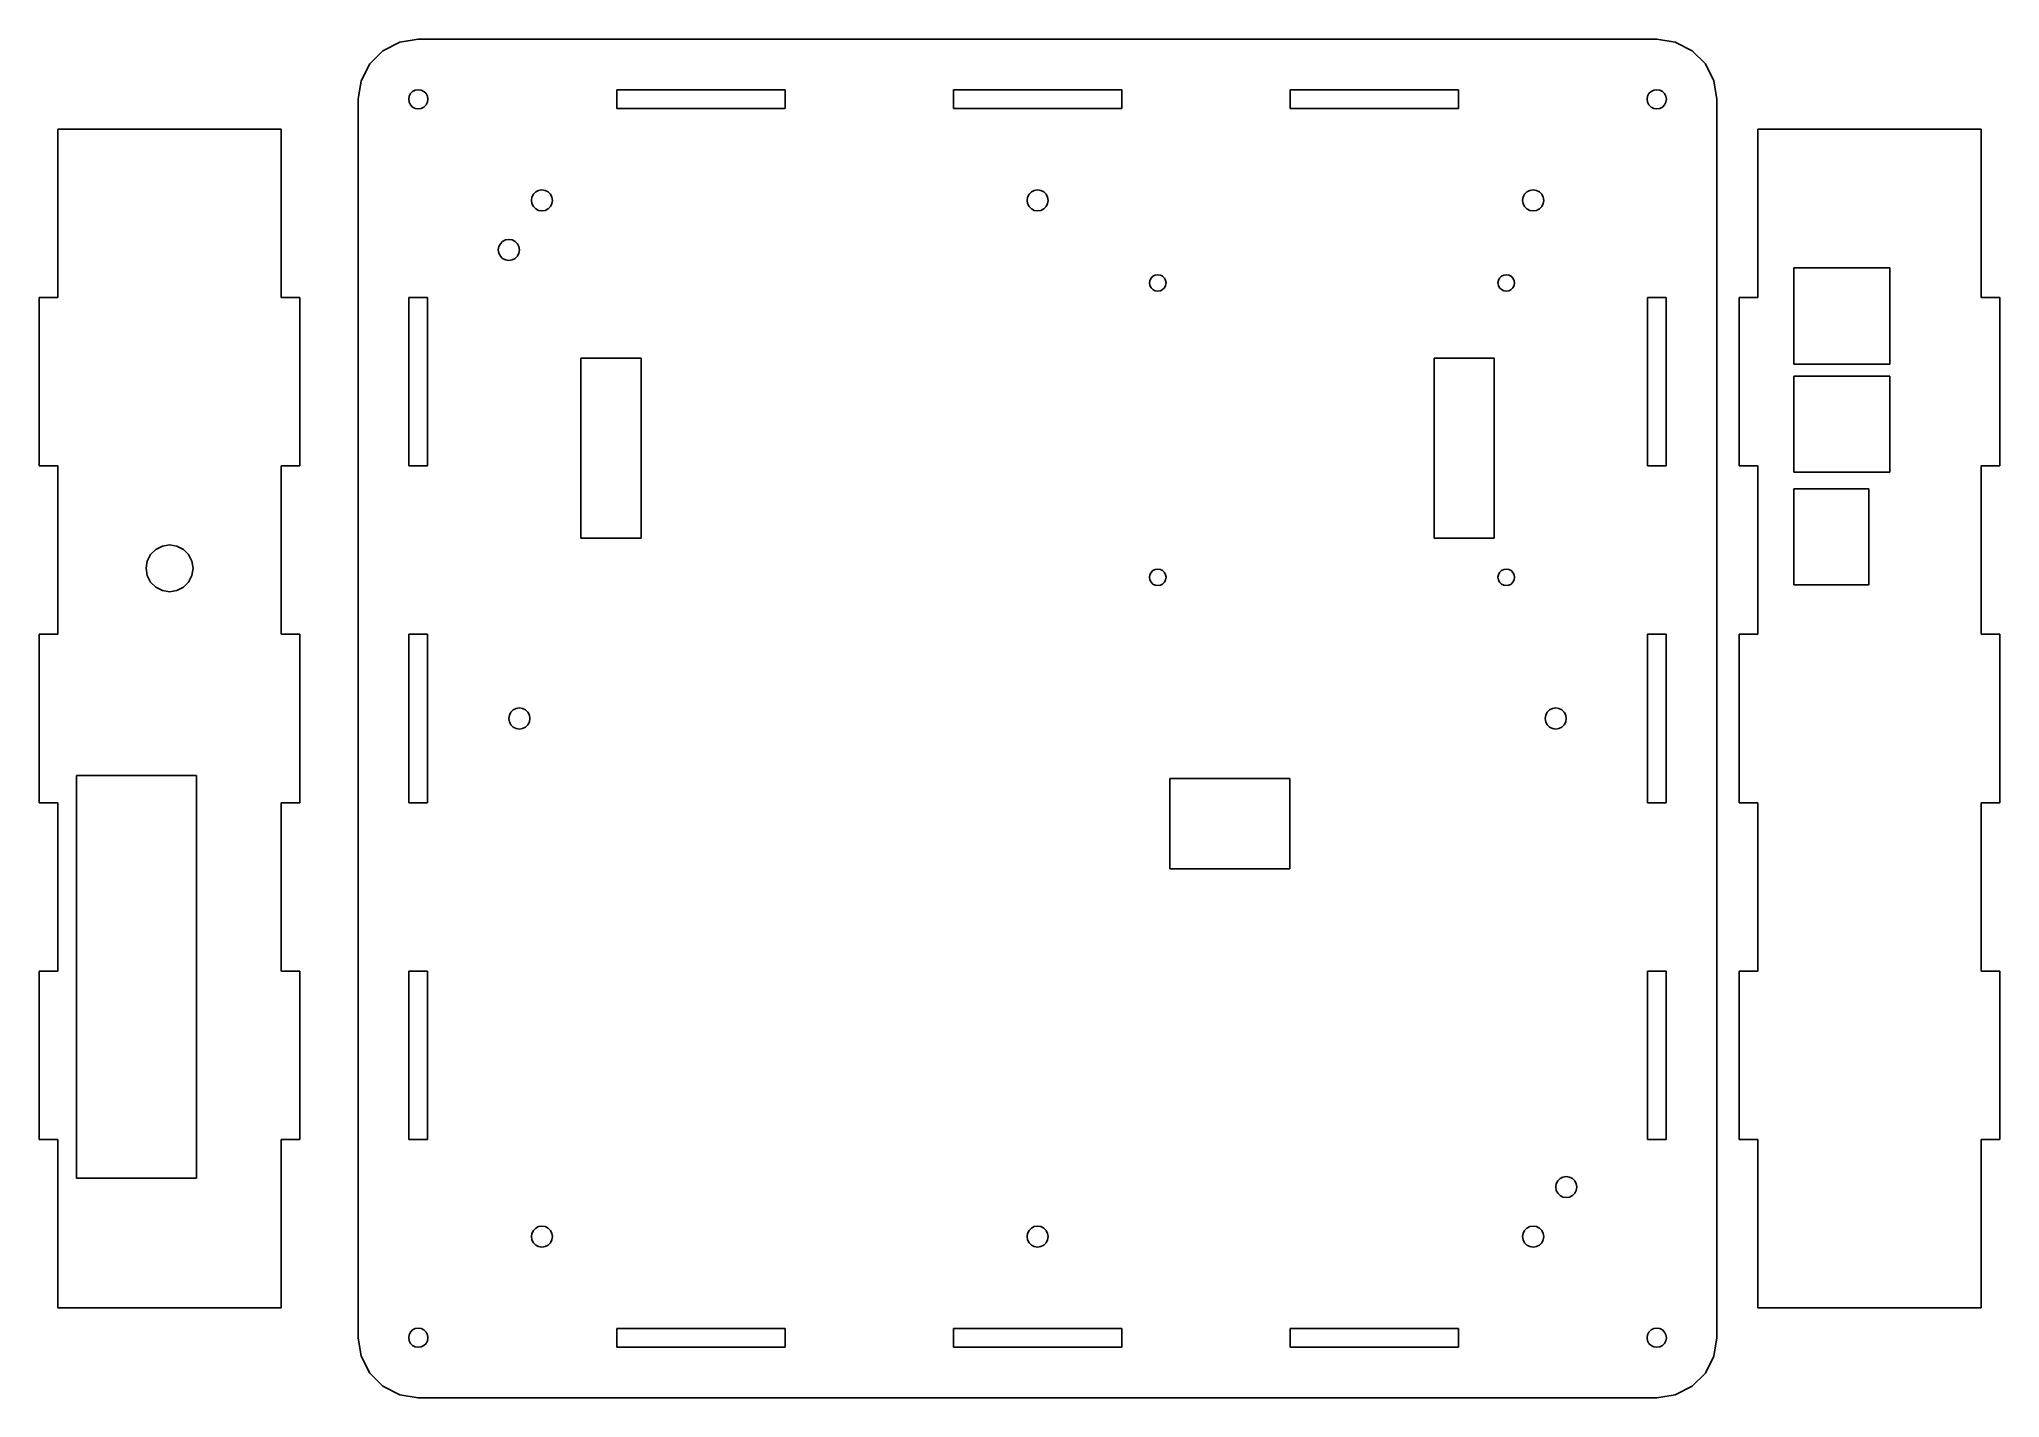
# Model space of a CAD drawing. Header units: metres. Extents: x -53 to 273, y 0 to 226.
import ezdxf

# ---------------------------------------------------------------- set-up
doc = ezdxf.new("R2010")
doc.units = ezdxf.units.M

msp = doc.modelspace()

# ---------------------------------------------------------------- linework, layer by layer
for p, q in [((6.90982, 225.653), (4.12215, 224.232)), ((10, 226.142), (6.90982, 225.653)), ((216.142, 226.142), (10, 226.142)), ((219.232, 225.653), (216.142, 226.142)), ((222.02, 224.232), (219.232, 225.653)), ((1.90982, 222.02), (0.48943, 219.232)), ((4.12215, 224.232), (1.90982, 222.02)), ((224.232, 222.02), (222.02, 224.232)), ((225.653, 219.232), (224.232, 222.02)), ((0.48943, 219.232), (0, 216.142)), ((226.142, 216.142), (225.653, 219.232)), ((0, 216.142), (0, 10)), ((8.39999, 216.142), (8.4783, 216.637)), ((8.4783, 215.648), (8.39999, 216.142)), ((8.4783, 216.637), (8.70557, 217.083)), ((8.70557, 215.202), (8.4783, 215.648)), ((8.70557, 217.083), (9.05954, 217.437)), ((9.05954, 217.437), (9.50557, 217.664)), ((9.50557, 217.664), (10, 217.742)), ((10, 217.742), (10.4944, 217.664)), ((10.4944, 217.664), (10.9404, 217.437)), ((10.9404, 217.437), (11.2944, 217.083)), ((11.2944, 217.083), (11.5217, 216.637)), ((11.5217, 215.648), (11.2944, 215.202)), ((11.5217, 216.637), (11.6, 216.142)), ((11.6, 216.142), (11.5217, 215.648)), ((43.0203, 214.592), (43.0203, 217.692)), ((43.0203, 217.692), (71.0406, 217.692)), ((71.0406, 217.692), (71.0406, 214.592)), ((99.0609, 214.592), (99.0609, 217.692)), ((99.0609, 217.692), (127.081, 217.692)), ((127.081, 217.692), (127.081, 214.592)), ((155.102, 214.592), (155.102, 217.692)), ((155.102, 217.692), (183.122, 217.692)), ((183.122, 217.692), (183.122, 214.592)), ((214.542, 216.142), (214.62, 216.637)), ((214.62, 215.648), (214.542, 216.142)), ((214.62, 216.637), (214.848, 217.083)), ((214.848, 215.202), (214.62, 215.648)), ((214.848, 217.083), (215.202, 217.437)), ((215.202, 217.437), (215.648, 217.664)), ((215.648, 217.664), (216.142, 217.742)), ((216.142, 217.742), (216.637, 217.664)), ((216.637, 217.664), (217.083, 217.437)), ((217.083, 217.437), (217.437, 217.083)), ((217.437, 217.083), (217.664, 216.637)), ((217.664, 215.648), (217.437, 215.202)), ((217.664, 216.637), (217.742, 216.142)), ((217.742, 216.142), (217.664, 215.648)), ((226.142, 10), (226.142, 216.142)), ((9.05954, 214.848), (8.70557, 215.202)), ((9.50557, 214.62), (9.05954, 214.848)), ((10, 214.542), (9.50557, 214.62)), ((10.4944, 214.62), (10, 214.542)), ((10.9404, 214.848), (10.4944, 214.62)), ((11.2944, 215.202), (10.9404, 214.848)), ((71.0406, 214.592), (43.0203, 214.592)), ((127.081, 214.592), (99.0609, 214.592)), ((183.122, 214.592), (155.102, 214.592)), ((215.202, 214.848), (214.848, 215.202)), ((215.648, 214.62), (215.202, 214.848)), ((216.142, 214.542), (215.648, 214.62)), ((216.637, 214.62), (216.142, 214.542)), ((217.083, 214.848), (216.637, 214.62)), ((217.437, 215.202), (217.083, 214.848)), ((-12.8, 211.142), (-50, 211.142)), ((-50, 211.142), (-50, 183.122)), ((-12.8, 183.122), (-12.8, 211.142)), ((270.142, 211.142), (232.942, 211.142)), ((232.942, 211.142), (232.942, 183.122)), ((270.142, 183.122), (270.142, 211.142)), ((28.8211, 199.321), (28.9067, 199.862)), ((28.9067, 198.78), (28.8211, 199.321)), ((28.9067, 199.862), (29.1553, 200.35)), ((29.1553, 200.35), (29.5424, 200.737)), ((29.5424, 200.737), (30.0303, 200.985)), ((30.0303, 200.985), (30.5711, 201.071)), ((30.5711, 201.071), (31.1118, 200.985)), ((31.1118, 200.985), (31.5997, 200.737)), ((31.5997, 200.737), (31.9868, 200.35)), ((31.9868, 200.35), (32.2354, 199.862)), ((32.2354, 199.862), (32.3211, 199.321)), ((32.3211, 199.321), (32.2354, 198.78)), ((111.321, 199.321), (111.407, 199.862)), ((111.407, 198.78), (111.321, 199.321)), ((111.407, 199.862), (111.655, 200.35)), ((111.655, 200.35), (112.042, 200.737)), ((112.042, 200.737), (112.53, 200.985)), ((112.53, 200.985), (113.071, 201.071)), ((113.071, 201.071), (113.612, 200.985)), ((113.612, 200.985), (114.1, 200.737)), ((114.1, 200.737), (114.487, 200.35)), ((114.487, 200.35), (114.735, 199.862)), ((114.735, 199.862), (114.821, 199.321)), ((114.821, 199.321), (114.735, 198.78)), ((193.821, 199.321), (193.907, 199.862)), ((193.907, 198.78), (193.821, 199.321)), ((193.907, 199.862), (194.155, 200.35)), ((194.155, 200.35), (194.542, 200.737)), ((194.542, 200.737), (195.03, 200.985)), ((195.03, 200.985), (195.571, 201.071)), ((195.571, 201.071), (196.112, 200.985)), ((196.112, 200.985), (196.6, 200.737)), ((196.6, 200.737), (196.987, 200.35)), ((196.987, 200.35), (197.235, 199.862)), ((197.235, 199.862), (197.321, 199.321)), ((197.321, 199.321), (197.235, 198.78)), ((29.1553, 198.292), (28.9067, 198.78)), ((29.5424, 197.905), (29.1553, 198.292)), ((30.0303, 197.657), (29.5424, 197.905)), ((30.5711, 197.571), (30.0303, 197.657)), ((31.1118, 197.657), (30.5711, 197.571)), ((31.5997, 197.905), (31.1118, 197.657)), ((31.9868, 198.292), (31.5997, 197.905)), ((32.2354, 198.78), (31.9868, 198.292)), ((111.655, 198.292), (111.407, 198.78)), ((112.042, 197.905), (111.655, 198.292)), ((112.53, 197.657), (112.042, 197.905)), ((113.071, 197.571), (112.53, 197.657)), ((113.612, 197.657), (113.071, 197.571)), ((114.1, 197.905), (113.612, 197.657)), ((114.487, 198.292), (114.1, 197.905)), ((114.735, 198.78), (114.487, 198.292)), ((194.155, 198.292), (193.907, 198.78)), ((194.542, 197.905), (194.155, 198.292)), ((195.03, 197.657), (194.542, 197.905)), ((195.571, 197.571), (195.03, 197.657)), ((196.112, 197.657), (195.571, 197.571)), ((196.6, 197.905), (196.112, 197.657)), ((196.987, 198.292), (196.6, 197.905)), ((197.235, 198.78), (196.987, 198.292)), ((24.0424, 192.487), (24.5303, 192.735)), ((24.5303, 192.735), (25.0711, 192.821)), ((25.0711, 192.821), (25.6118, 192.735)), ((25.6118, 192.735), (26.0997, 192.487)), ((23.3211, 191.071), (23.4067, 191.612)), ((23.4067, 190.53), (23.3211, 191.071)), ((23.4067, 191.612), (23.6553, 192.1)), ((23.6553, 190.042), (23.4067, 190.53)), ((23.6553, 192.1), (24.0424, 192.487)), ((24.0424, 189.655), (23.6553, 190.042)), ((24.5303, 189.407), (24.0424, 189.655)), ((25.0711, 189.321), (24.5303, 189.407)), ((25.6118, 189.407), (25.0711, 189.321)), ((26.0997, 189.655), (25.6118, 189.407)), ((26.0997, 192.487), (26.4868, 192.1)), ((26.4868, 190.042), (26.0997, 189.655)), ((26.4868, 192.1), (26.7354, 191.612)), ((26.7354, 190.53), (26.4868, 190.042)), ((26.7354, 191.612), (26.8211, 191.071)), ((26.8211, 191.071), (26.7354, 190.53)), ((131.784, 185.996), (131.98, 186.379)), ((131.98, 186.379), (132.284, 186.683)), ((132.284, 186.683), (132.667, 186.879)), ((132.667, 186.879), (133.092, 186.946)), ((133.092, 186.946), (133.517, 186.879)), ((133.517, 186.879), (133.9, 186.683)), ((133.9, 186.683), (134.205, 186.379)), ((134.205, 186.379), (134.4, 185.996)), ((189.784, 185.996), (189.98, 186.379)), ((189.98, 186.379), (190.284, 186.683)), ((190.284, 186.683), (190.667, 186.879)), ((190.667, 186.879), (191.092, 186.946)), ((191.092, 186.946), (191.517, 186.879)), ((191.517, 186.879), (191.9, 186.683)), ((191.9, 186.683), (192.205, 186.379)), ((192.205, 186.379), (192.4, 185.996)), ((238.942, 172.071), (238.942, 188.071)), ((238.942, 188.071), (254.942, 188.071)), ((254.942, 188.071), (254.942, 172.071)), ((-50, 183.122), (-53.1, 183.122)), ((-53.1, 183.122), (-53.1, 155.102)), ((-9.70001, 183.122), (-12.8, 183.122)), ((-9.70001, 155.102), (-9.70001, 183.122)), ((8.45, 155.102), (8.45, 183.122)), ((8.45, 183.122), (11.55, 183.122)), ((11.55, 183.122), (11.55, 155.102)), ((131.717, 185.571), (131.784, 185.996)), ((131.784, 185.146), (131.717, 185.571)), ((131.98, 184.763), (131.784, 185.146)), ((132.284, 184.459), (131.98, 184.763)), ((132.667, 184.263), (132.284, 184.459)), ((133.092, 184.196), (132.667, 184.263)), ((133.517, 184.263), (133.092, 184.196)), ((133.9, 184.459), (133.517, 184.263)), ((134.205, 184.763), (133.9, 184.459)), ((134.4, 185.146), (134.205, 184.763)), ((134.4, 185.996), (134.467, 185.571)), ((134.467, 185.571), (134.4, 185.146)), ((189.717, 185.571), (189.784, 185.996)), ((189.784, 185.146), (189.717, 185.571)), ((189.98, 184.763), (189.784, 185.146)), ((190.284, 184.459), (189.98, 184.763)), ((190.667, 184.263), (190.284, 184.459)), ((191.092, 184.196), (190.667, 184.263)), ((191.517, 184.263), (191.092, 184.196)), ((191.9, 184.459), (191.517, 184.263)), ((192.205, 184.763), (191.9, 184.459)), ((192.4, 185.146), (192.205, 184.763)), ((192.4, 185.996), (192.467, 185.571)), ((192.467, 185.571), (192.4, 185.146)), ((214.592, 155.102), (214.592, 183.122)), ((214.592, 183.122), (217.692, 183.122)), ((217.692, 183.122), (217.692, 155.102)), ((232.942, 183.122), (229.842, 183.122)), ((229.842, 183.122), (229.842, 155.102)), ((273.242, 183.122), (270.142, 183.122)), ((273.242, 155.102), (273.242, 183.122)), ((37.0711, 143.071), (37.0711, 173.071)), ((37.0711, 173.071), (47.0711, 173.071)), ((47.0711, 173.071), (47.0711, 143.071)), ((179.071, 143.071), (179.071, 173.071)), ((179.071, 173.071), (189.071, 173.071)), ((189.071, 173.071), (189.071, 143.071)), ((254.942, 172.071), (238.942, 172.071)), ((238.942, 154.071), (238.942, 170.071)), ((238.942, 170.071), (254.942, 170.071)), ((254.942, 170.071), (254.942, 154.071)), ((-53.1, 155.102), (-50, 155.102)), ((-50, 155.102), (-50, 127.081)), ((-12.8, 127.081), (-12.8, 155.102)), ((-12.8, 155.102), (-9.70001, 155.102)), ((11.55, 155.102), (8.45, 155.102)), ((217.692, 155.102), (214.592, 155.102)), ((229.842, 155.102), (232.942, 155.102)), ((232.942, 155.102), (232.942, 127.081)), ((254.942, 154.071), (238.942, 154.071)), ((270.142, 127.081), (270.142, 155.102)), ((270.142, 155.102), (273.242, 155.102)), ((238.942, 135.321), (238.942, 151.321)), ((238.942, 151.321), (251.442, 151.321)), ((251.442, 151.321), (251.442, 135.321)), ((-35.1091, 139.276), (-34.5552, 140.363)), ((-34.5552, 140.363), (-33.6924, 141.226)), ((-33.6924, 141.226), (-32.6052, 141.78)), ((-32.6052, 141.78), (-31.4, 141.971)), ((-31.4, 141.971), (-30.1948, 141.78)), ((-30.1948, 141.78), (-29.1077, 141.226)), ((-29.1077, 141.226), (-28.2448, 140.363)), ((-28.2448, 140.363), (-27.6909, 139.276)), ((47.0711, 143.071), (37.0711, 143.071)), ((189.071, 143.071), (179.071, 143.071)), ((-35.3, 138.071), (-35.1091, 139.276)), ((-35.1091, 136.866), (-35.3, 138.071)), ((-27.6909, 139.276), (-27.5, 138.071)), ((-27.5, 138.071), (-27.6909, 136.866)), ((131.784, 136.996), (131.98, 137.379)), ((131.98, 137.379), (132.284, 137.683)), ((132.284, 137.683), (132.667, 137.879)), ((132.667, 137.879), (133.092, 137.946)), ((133.092, 137.946), (133.517, 137.879)), ((133.517, 137.879), (133.9, 137.683)), ((133.9, 137.683), (134.205, 137.379)), ((134.205, 137.379), (134.4, 136.996)), ((189.784, 136.996), (189.98, 137.379)), ((189.98, 137.379), (190.284, 137.683)), ((190.284, 137.683), (190.667, 137.879)), ((190.667, 137.879), (191.092, 137.946)), ((191.092, 137.946), (191.517, 137.879)), ((191.517, 137.879), (191.9, 137.683)), ((191.9, 137.683), (192.205, 137.379)), ((192.205, 137.379), (192.4, 136.996)), ((-34.5552, 135.779), (-35.1091, 136.866)), ((-33.6924, 134.916), (-34.5552, 135.779)), ((-32.6052, 134.362), (-33.6924, 134.916)), ((-31.4, 134.171), (-32.6052, 134.362)), ((-30.1948, 134.362), (-31.4, 134.171)), ((-29.1077, 134.916), (-30.1948, 134.362)), ((-28.2448, 135.779), (-29.1077, 134.916)), ((-27.6909, 136.866), (-28.2448, 135.779)), ((131.717, 136.571), (131.784, 136.996)), ((131.784, 136.146), (131.717, 136.571)), ((131.98, 135.763), (131.784, 136.146)), ((132.284, 135.459), (131.98, 135.763)), ((132.667, 135.263), (132.284, 135.459)), ((133.092, 135.196), (132.667, 135.263)), ((133.517, 135.263), (133.092, 135.196)), ((133.9, 135.459), (133.517, 135.263)), ((134.205, 135.763), (133.9, 135.459)), ((134.4, 136.146), (134.205, 135.763)), ((134.4, 136.996), (134.467, 136.571)), ((134.467, 136.571), (134.4, 136.146)), ((189.717, 136.571), (189.784, 136.996)), ((189.784, 136.146), (189.717, 136.571)), ((189.98, 135.763), (189.784, 136.146)), ((190.284, 135.459), (189.98, 135.763)), ((190.667, 135.263), (190.284, 135.459)), ((191.092, 135.196), (190.667, 135.263)), ((191.517, 135.263), (191.092, 135.196)), ((191.9, 135.459), (191.517, 135.263)), ((192.205, 135.763), (191.9, 135.459)), ((192.4, 136.146), (192.205, 135.763)), ((192.4, 136.996), (192.467, 136.571)), ((192.467, 136.571), (192.4, 136.146)), ((251.442, 135.321), (238.942, 135.321)), ((-50, 127.081), (-53.1, 127.081)), ((-53.1, 127.081), (-53.1, 99.0609)), ((-9.70001, 127.081), (-12.8, 127.081)), ((-9.70001, 99.0609), (-9.70001, 127.081)), ((8.45, 99.0609), (8.45, 127.081)), ((8.45, 127.081), (11.55, 127.081)), ((11.55, 127.081), (11.55, 99.0609)), ((214.592, 99.0609), (214.592, 127.081)), ((214.592, 127.081), (217.692, 127.081)), ((217.692, 127.081), (217.692, 99.0609)), ((232.942, 127.081), (229.842, 127.081)), ((229.842, 127.081), (229.842, 99.0609)), ((273.242, 127.081), (270.142, 127.081)), ((273.242, 99.0609), (273.242, 127.081)), ((25.4053, 114.1), (25.7924, 114.487)), ((25.7924, 114.487), (26.2803, 114.735)), ((26.2803, 114.735), (26.8211, 114.821)), ((26.8211, 114.821), (27.3618, 114.735)), ((27.3618, 114.735), (27.8497, 114.487)), ((27.8497, 114.487), (28.2368, 114.1)), ((197.905, 114.1), (198.292, 114.487)), ((198.292, 114.487), (198.78, 114.735)), ((198.78, 114.735), (199.321, 114.821)), ((199.321, 114.821), (199.862, 114.735)), ((199.862, 114.735), (200.35, 114.487)), ((200.35, 114.487), (200.737, 114.1)), ((25.0711, 113.071), (25.1567, 113.612)), ((25.1567, 112.53), (25.0711, 113.071)), ((25.1567, 113.612), (25.4053, 114.1)), ((25.4053, 112.042), (25.1567, 112.53)), ((25.7924, 111.655), (25.4053, 112.042)), ((26.2803, 111.407), (25.7924, 111.655)), ((26.8211, 111.321), (26.2803, 111.407)), ((27.3618, 111.407), (26.8211, 111.321)), ((27.8497, 111.655), (27.3618, 111.407)), ((28.2368, 112.042), (27.8497, 111.655)), ((28.2368, 114.1), (28.4854, 113.612)), ((28.4854, 112.53), (28.2368, 112.042)), ((28.4854, 113.612), (28.5711, 113.071)), ((28.5711, 113.071), (28.4854, 112.53)), ((197.571, 113.071), (197.657, 113.612)), ((197.657, 112.53), (197.571, 113.071)), ((197.657, 113.612), (197.905, 114.1)), ((197.905, 112.042), (197.657, 112.53)), ((198.292, 111.655), (197.905, 112.042)), ((198.78, 111.407), (198.292, 111.655)), ((199.321, 111.321), (198.78, 111.407)), ((199.862, 111.407), (199.321, 111.321)), ((200.35, 111.655), (199.862, 111.407)), ((200.737, 112.042), (200.35, 111.655)), ((200.737, 114.1), (200.985, 113.612)), ((200.985, 112.53), (200.737, 112.042)), ((200.985, 113.612), (201.071, 113.071)), ((201.071, 113.071), (200.985, 112.53)), ((-46.9, 36.5627), (-46.9, 103.563)), ((-46.9, 103.563), (-26.9, 103.563)), ((-26.9, 103.563), (-26.9, 36.5627)), ((135.071, 88.0711), (135.071, 103.071)), ((135.071, 103.071), (155.071, 103.071)), ((155.071, 103.071), (155.071, 88.0711)), ((-53.1, 99.0609), (-50, 99.0609)), ((-50, 99.0609), (-50, 71.0406)), ((-12.8, 71.0406), (-12.8, 99.0609)), ((-12.8, 99.0609), (-9.70001, 99.0609)), ((11.55, 99.0609), (8.45, 99.0609)), ((217.692, 99.0609), (214.592, 99.0609)), ((229.842, 99.0609), (232.942, 99.0609)), ((232.942, 99.0609), (232.942, 71.0406)), ((270.142, 71.0406), (270.142, 99.0609)), ((270.142, 99.0609), (273.242, 99.0609)), ((155.071, 88.0711), (135.071, 88.0711)), ((-50, 71.0406), (-53.1, 71.0406)), ((-53.1, 71.0406), (-53.1, 43.0203)), ((-9.70001, 71.0406), (-12.8, 71.0406)), ((-9.70001, 43.0203), (-9.70001, 71.0406)), ((8.45, 43.0203), (8.45, 71.0406)), ((8.45, 71.0406), (11.55, 71.0406)), ((11.55, 71.0406), (11.55, 43.0203)), ((214.592, 43.0203), (214.592, 71.0406)), ((214.592, 71.0406), (217.692, 71.0406)), ((217.692, 71.0406), (217.692, 43.0203)), ((232.942, 71.0406), (229.842, 71.0406)), ((229.842, 71.0406), (229.842, 43.0203)), ((273.242, 71.0406), (270.142, 71.0406)), ((273.242, 43.0203), (273.242, 71.0406)), ((-53.1, 43.0203), (-50, 43.0203)), ((-50, 43.0203), (-50, 15)), ((-12.8, 43.0203), (-9.70001, 43.0203)), ((-12.8, 15), (-12.8, 43.0203)), ((11.55, 43.0203), (8.45, 43.0203)), ((217.692, 43.0203), (214.592, 43.0203)), ((229.842, 43.0203), (232.942, 43.0203)), ((232.942, 43.0203), (232.942, 15)), ((270.142, 43.0203), (273.242, 43.0203)), ((270.142, 15), (270.142, 43.0203)), ((-26.9, 36.5627), (-46.9, 36.5627)), ((199.407, 35.6118), (199.655, 36.0997)), ((199.655, 36.0997), (200.042, 36.4868)), ((200.042, 36.4868), (200.53, 36.7354)), ((200.53, 36.7354), (201.071, 36.8211)), ((201.071, 36.8211), (201.612, 36.7354)), ((201.612, 36.7354), (202.1, 36.4868)), ((202.1, 36.4868), (202.487, 36.0997)), ((202.487, 36.0997), (202.735, 35.6118)), ((199.321, 35.0711), (199.407, 35.6118)), ((199.407, 34.5303), (199.321, 35.0711)), ((199.655, 34.0424), (199.407, 34.5303)), ((200.042, 33.6553), (199.655, 34.0424)), ((200.53, 33.4067), (200.042, 33.6553)), ((201.071, 33.3211), (200.53, 33.4067)), ((201.612, 33.4067), (201.071, 33.3211)), ((202.1, 33.6553), (201.612, 33.4067)), ((202.487, 34.0424), (202.1, 33.6553)), ((202.735, 34.5303), (202.487, 34.0424)), ((202.735, 35.6118), (202.821, 35.0711)), ((202.821, 35.0711), (202.735, 34.5303)), ((28.8211, 26.8211), (28.9067, 27.3618)), ((28.9067, 26.2803), (28.8211, 26.8211)), ((28.9067, 27.3618), (29.1553, 27.8497)), ((29.1553, 25.7924), (28.9067, 26.2803)), ((29.1553, 27.8497), (29.5424, 28.2368)), ((29.5424, 28.2368), (30.0303, 28.4854)), ((30.0303, 28.4854), (30.5711, 28.5711)), ((30.5711, 28.5711), (31.1118, 28.4854)), ((31.1118, 28.4854), (31.5997, 28.2368)), ((31.5997, 28.2368), (31.9868, 27.8497)), ((31.9868, 27.8497), (32.2354, 27.3618)), ((32.2354, 26.2803), (31.9868, 25.7924)), ((32.2354, 27.3618), (32.3211, 26.8211)), ((32.3211, 26.8211), (32.2354, 26.2803)), ((111.321, 26.8211), (111.407, 27.3618)), ((111.407, 26.2803), (111.321, 26.8211)), ((111.407, 27.3618), (111.655, 27.8497)), ((111.655, 25.7924), (111.407, 26.2803)), ((111.655, 27.8497), (112.042, 28.2368)), ((112.042, 28.2368), (112.53, 28.4854)), ((112.53, 28.4854), (113.071, 28.5711)), ((113.071, 28.5711), (113.612, 28.4854)), ((113.612, 28.4854), (114.1, 28.2368)), ((114.1, 28.2368), (114.487, 27.8497)), ((114.487, 27.8497), (114.735, 27.3618)), ((114.735, 26.2803), (114.487, 25.7924)), ((114.735, 27.3618), (114.821, 26.8211)), ((114.821, 26.8211), (114.735, 26.2803)), ((193.821, 26.8211), (193.907, 27.3618)), ((193.907, 26.2803), (193.821, 26.8211)), ((193.907, 27.3618), (194.155, 27.8497)), ((194.155, 25.7924), (193.907, 26.2803)), ((194.155, 27.8497), (194.542, 28.2368)), ((194.542, 28.2368), (195.03, 28.4854)), ((195.03, 28.4854), (195.571, 28.5711)), ((195.571, 28.5711), (196.112, 28.4854)), ((196.112, 28.4854), (196.6, 28.2368)), ((196.6, 28.2368), (196.987, 27.8497)), ((196.987, 27.8497), (197.235, 27.3618)), ((197.235, 26.2803), (196.987, 25.7924)), ((197.235, 27.3618), (197.321, 26.8211)), ((197.321, 26.8211), (197.235, 26.2803)), ((29.5424, 25.4053), (29.1553, 25.7924)), ((30.0303, 25.1567), (29.5424, 25.4053)), ((30.5711, 25.0711), (30.0303, 25.1567)), ((31.1118, 25.1567), (30.5711, 25.0711)), ((31.5997, 25.4053), (31.1118, 25.1567)), ((31.9868, 25.7924), (31.5997, 25.4053)), ((112.042, 25.4053), (111.655, 25.7924)), ((112.53, 25.1567), (112.042, 25.4053)), ((113.071, 25.0711), (112.53, 25.1567)), ((113.612, 25.1567), (113.071, 25.0711)), ((114.1, 25.4053), (113.612, 25.1567)), ((114.487, 25.7924), (114.1, 25.4053)), ((194.542, 25.4053), (194.155, 25.7924)), ((195.03, 25.1567), (194.542, 25.4053)), ((195.571, 25.0711), (195.03, 25.1567)), ((196.112, 25.1567), (195.571, 25.0711)), ((196.6, 25.4053), (196.112, 25.1567)), ((196.987, 25.7924), (196.6, 25.4053)), ((-50, 15), (-12.8, 15)), ((232.942, 15), (270.142, 15)), ((0, 10), (0.48943, 6.90982)), ((8.39999, 10), (8.4783, 10.4944)), ((8.4783, 9.50557), (8.39999, 10)), ((8.4783, 10.4944), (8.70557, 10.9404)), ((8.70557, 10.9404), (9.05954, 11.2944)), ((9.05954, 11.2944), (9.50557, 11.5217)), ((9.50557, 11.5217), (10, 11.6)), ((10, 11.6), (10.4944, 11.5217)), ((10.4944, 11.5217), (10.9404, 11.2944)), ((10.9404, 11.2944), (11.2944, 10.9404)), ((11.2944, 10.9404), (11.5217, 10.4944)), ((11.5217, 10.4944), (11.6, 10)), ((11.6, 10), (11.5217, 9.50557)), ((43.0203, 8.45), (43.0203, 11.55)), ((43.0203, 11.55), (71.0406, 11.55)), ((71.0406, 11.55), (71.0406, 8.45)), ((99.0609, 8.45), (99.0609, 11.55)), ((99.0609, 11.55), (127.081, 11.55)), ((127.081, 11.55), (127.081, 8.45)), ((155.102, 8.45), (155.102, 11.55)), ((155.102, 11.55), (183.122, 11.55)), ((183.122, 11.55), (183.122, 8.45)), ((214.542, 10), (214.62, 10.4944)), ((214.62, 9.50557), (214.542, 10)), ((214.62, 10.4944), (214.848, 10.9404)), ((214.848, 10.9404), (215.202, 11.2944)), ((215.202, 11.2944), (215.648, 11.5217)), ((215.648, 11.5217), (216.142, 11.6)), ((216.142, 11.6), (216.637, 11.5217)), ((216.637, 11.5217), (217.083, 11.2944)), ((217.083, 11.2944), (217.437, 10.9404)), ((217.437, 10.9404), (217.664, 10.4944)), ((217.664, 10.4944), (217.742, 10)), ((217.742, 10), (217.664, 9.50557)), ((225.653, 6.90982), (226.142, 10)), ((0.48943, 6.90982), (1.90982, 4.12215)), ((8.70557, 9.05954), (8.4783, 9.50557)), ((9.05954, 8.70557), (8.70557, 9.05954)), ((9.50557, 8.4783), (9.05954, 8.70557)), ((10, 8.39999), (9.50557, 8.4783)), ((10.4944, 8.4783), (10, 8.39999)), ((10.9404, 8.70557), (10.4944, 8.4783)), ((11.2944, 9.05954), (10.9404, 8.70557)), ((11.5217, 9.50557), (11.2944, 9.05954)), ((71.0406, 8.45), (43.0203, 8.45)), ((127.081, 8.45), (99.0609, 8.45)), ((183.122, 8.45), (155.102, 8.45)), ((214.848, 9.05954), (214.62, 9.50557)), ((215.202, 8.70557), (214.848, 9.05954)), ((215.648, 8.4783), (215.202, 8.70557)), ((216.142, 8.39999), (215.648, 8.4783)), ((216.637, 8.4783), (216.142, 8.39999)), ((217.083, 8.70557), (216.637, 8.4783)), ((217.437, 9.05954), (217.083, 8.70557)), ((217.664, 9.50557), (217.437, 9.05954)), ((224.232, 4.12215), (225.653, 6.90982)), ((1.90982, 4.12215), (4.12215, 1.90982)), ((222.02, 1.90982), (224.232, 4.12215)), ((4.12215, 1.90982), (6.90982, 0.48943)), ((6.90982, 0.48943), (9.99998, 0)), ((9.99998, 0), (216.142, 0)), ((216.142, 0), (219.232, 0.48943)), ((219.232, 0.48943), (222.02, 1.90982))]:
    msp.add_line(p, q)

doc.saveas('drawing.dxf')
